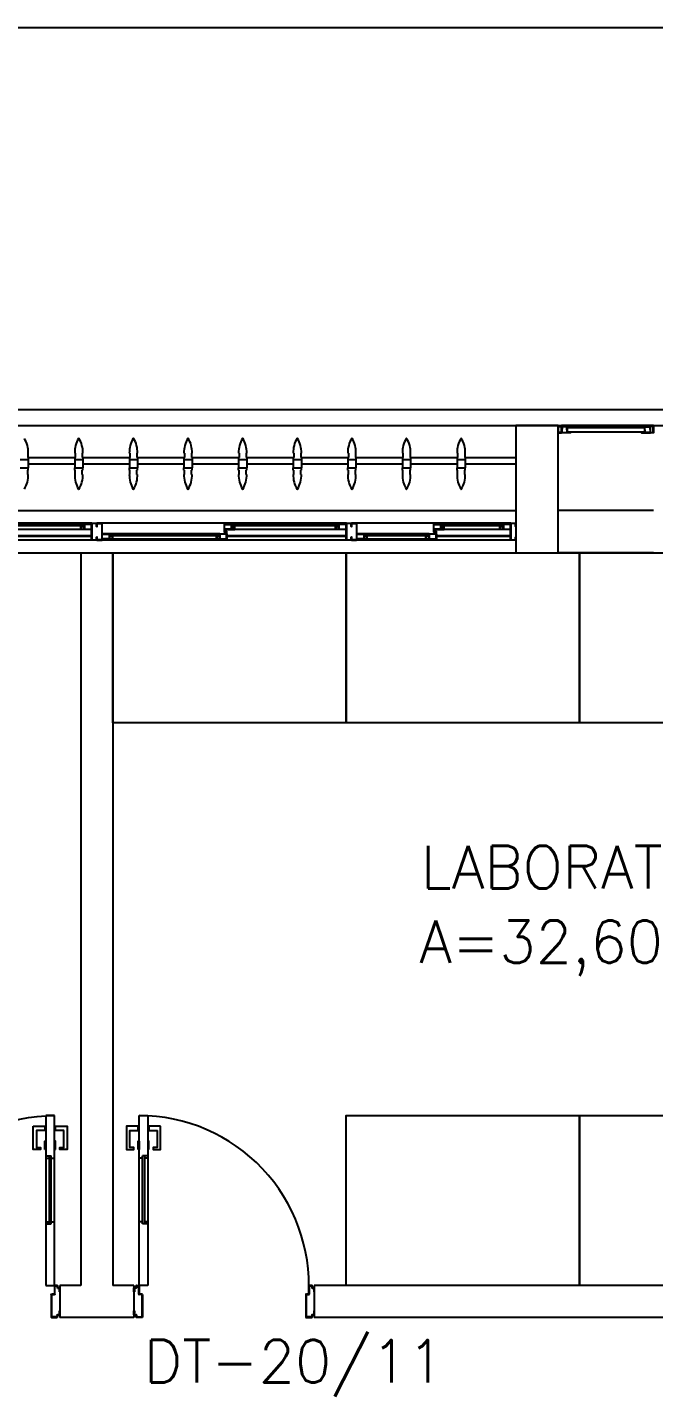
# Model space of a CAD drawing. Header units: millimetres. Extents: x 2128 to 2646, y 1972 to 2207.
# Drawn here: x 2393.51 to 2396.46, y 2048.99 to 2055.44 of the extents above; entities that cross this region are included whole.
import ezdxf

# ---------------------------------------------------------------- set-up
doc = ezdxf.new("R2010")
doc.units = ezdxf.units.MM
for name, color, linetype in [('AR-ALV', 2, 'Continuous'), ('AR-BANCADAS', 1, 'Continuous'), ('AR-BRISES', 1, 'Continuous'), ('AR-CALÇADA', 1, 'Continuous'), ('AR-ESQ', 1, 'Continuous'), ('AR-ESTC', 3, 'Continuous'), ('AR-PEITORIL', 1, 'Continuous'), ('AR-PORTA', 1, 'Continuous'), ('BC- VISTA', 1, 'Continuous'), ('BR-PAINEL', 1, 'Continuous'), ('BR-SUPORTE', 1, 'Continuous'), ('DT-ESQ-BAGUETE-C', 1, 'Continuous'), ('DT-ESQ-BAGUETE-V', 1, 'Continuous'), ('DT-ESQ-CHAPA DOBRADA-V', 1, 'Continuous'), ('DT-ESQ-PERFIL CADEIRA-C', 2, 'Continuous'), ('DT-ESQ-PERFIL CADEIRA-V', 2, 'Continuous'), ('DT-ESQ-PERFIL U SIMPLES-C', 2, 'Continuous'), ('DT-ESQ-PERFIL U-C', 2, 'Continuous'), ('DT-ESQ-PERFIL U-V', 1, 'Continuous'), ('DT-ESQ-VENEZIANA-C', 1, 'Continuous'), ('DT-ESQ-VENEZIANA-V', 1, 'Continuous'), ('DT-ESQ-VIDRO-C', 2, 'Continuous'), ('DT-TXTMOD', 1, 'Continuous'), ('ENDEREÇO', 2, 'Continuous'), ('ibio', 2, 'Continuous'), ('maçaneta', 1, 'Continuous'), ('mov', 1, 'Continuous'), ('PM-PERFIL U-C', 2, 'Continuous'), ('PM-VIDRO', 2, 'Continuous'), ('pm1', 2, 'Continuous'), ('pm2', 2, 'Continuous'), ('TEXTO', 2, 'Continuous'), ('Área', 2, 'Continuous')]:
    doc.layers.add(name, color=color, linetype=linetype)
doc.styles.add('S10', font='simplex.shx', dxfattribs={"height": 0.1})
doc.styles.add('UNB-100', font='simplex.shx', dxfattribs={"height": 0.2})
doc.styles.add('UNB1-100', font='simplex.shx', dxfattribs={"height": 0.2})

# ---------------------------------------------------------------- blocks, each defined once
blk = doc.blocks.new('EF40-P')
at = {"layer": 'DT-ESQ-BAGUETE-C', "ltscale": 0.1}
for points in [[(0.0735, -0.125), (0.06, -0.125), (0.06, -0.1235), (0.073, -0.1235, 0.414214), (0.0735, -0.123), (0.0735, -0.112, 0.414214), (0.073, -0.1115), (0.06, -0.1115), (0.06, -0.11), (0.0735, -0.11, -0.414214), (0.075, -0.1115), (0.075, -0.1235, -0.414214)], [(0.339, -0.125), (0.3525, -0.125), (0.3525, -0.1235), (0.3395, -0.1235, -0.414214), (0.339, -0.123), (0.339, -0.112, -0.414214), (0.3395, -0.1115), (0.3525, -0.1115), (0.3525, -0.11), (0.339, -0.11, 0.414214), (0.3375, -0.1115), (0.3375, -0.1235, 0.414214)], [(0.4225, -0.08), (0.409, -0.08), (0.409, -0.0785), (0.422, -0.0785, 0.414214), (0.4225, -0.078), (0.4225, -0.067, 0.414214), (0.422, -0.0665), (0.409, -0.0665), (0.409, -0.065), (0.4225, -0.065, -0.414214), (0.424, -0.0665), (0.424, -0.0785, -0.414214)], [(0.7015, -0.08), (0.715, -0.08), (0.715, -0.0785), (0.702, -0.0785, -0.414214), (0.7015, -0.078), (0.7015, -0.067, -0.414214), (0.702, -0.0665), (0.715, -0.0665), (0.715, -0.065), (0.7015, -0.065, 0.414214), (0.7, -0.0665), (0.7, -0.0785, 0.414214)], [(0.8485, -0.125), (0.835, -0.125), (0.835, -0.1235), (0.848, -0.1235, 0.414214), (0.8485, -0.123), (0.8485, -0.112, 0.414214), (0.848, -0.1115), (0.835, -0.1115), (0.835, -0.11), (0.8485, -0.11, -0.414214), (0.85, -0.1115), (0.85, -0.1235, -0.414214)], [(1.3265, -0.125), (1.34, -0.125), (1.34, -0.1235), (1.327, -0.1235, -0.414214), (1.3265, -0.123), (1.3265, -0.112, -0.414214), (1.327, -0.1115), (1.34, -0.1115), (1.34, -0.11), (1.3265, -0.11, 0.414214), (1.325, -0.1115), (1.325, -0.1235, 0.414214)], [(1.41, -0.08), (1.3965, -0.08), (1.3965, -0.0785), (1.4095, -0.0785, 0.414214), (1.41, -0.078), (1.41, -0.067, 0.414214), (1.4095, -0.0665), (1.3965, -0.0665), (1.3965, -0.065), (1.41, -0.065, -0.414214), (1.4115, -0.0665), (1.4115, -0.0785, -0.414214)], [(1.9015, -0.08), (1.915, -0.08), (1.915, -0.0785), (1.902, -0.0785, -0.414214), (1.9015, -0.078), (1.9015, -0.067, -0.414214), (1.902, -0.0665), (1.915, -0.0665), (1.915, -0.065), (1.9015, -0.065, 0.414214), (1.9, -0.0665), (1.9, -0.0785, 0.414214)], [(2.0485, -0.125), (2.035, -0.125), (2.035, -0.1235), (2.048, -0.1235, 0.414214), (2.0485, -0.123), (2.0485, -0.112, 0.414214), (2.048, -0.1115), (2.035, -0.1115), (2.035, -0.11), (2.0485, -0.11, -0.414214), (2.05, -0.1115), (2.05, -0.1235, -0.414214)]]:
    blk.add_lwpolyline(points, format="xyb", close=True, dxfattribs=at)
at = {"layer": 'DT-ESQ-BAGUETE-V', "ltscale": 0.1}
for p, q in [((0.0735, -0.11), (0.339, -0.11)), ((0.4225, -0.065), (0.7015, -0.065)), ((0.8485, -0.11), (1.3265, -0.11)), ((1.41, -0.065), (1.9015, -0.065)), ((2.0485, -0.11), (2.5265, -0.11))]:
    blk.add_line(p, q, dxfattribs=at)
at = {"layer": 'DT-ESQ-CHAPA DOBRADA-V', "ltscale": 0.1}
for p, q in [((0.025, -0.077), (0.374, -0.077)), ((0.025, -0.08), (0.374, -0.08)), ((0.8, -0.077), (1.3615, -0.077)), ((0.8, -0.08), (1.3615, -0.08)), ((2, -0.077), (2.5615, -0.077)), ((2, -0.08), (2.5615, -0.08))]:
    blk.add_line(p, q, dxfattribs=at)
at = {"layer": 'DT-ESQ-PERFIL CADEIRA-C', "ltscale": 0.1}
for p, q in [((0.376, -0.0885), (0.4225, -0.0885)), ((0.75, -0.0885), (0.7015, -0.0885)), ((1.3635, -0.0885), (1.41, -0.0885)), ((1.95, -0.0885), (1.9015, -0.0885)), ((0.025, -0.1335), (0.0735, -0.1335)), ((0.3855, -0.1335), (0.339, -0.1335)), ((0.8, -0.1335), (0.8485, -0.1335)), ((1.373, -0.1335), (1.3265, -0.1335)), ((2, -0.1335), (2.0485, -0.1335))]:
    blk.add_line(p, q, dxfattribs=at)
for points in [[(0.0735, -0.135), (0.025, -0.135), (0.025, -0.1335), (0.06, -0.1335, -0.198912), (0.0589, -0.1331, -0.198913), (0.0585, -0.132), (0.0585, -0.112, 0.414214), (0.058, -0.1115), (0.025, -0.1115), (0.025, -0.11), (0.0585, -0.11, -0.414214), (0.06, -0.1115), (0.06, -0.1235), (0.06, -0.125), (0.06, -0.132), (0.0735, -0.132, -1)], [(0.339, -0.132, 1), (0.339, -0.135), (0.3855, -0.135, 0.414214), (0.3875, -0.133), (0.3875, -0.112, 0.414214), (0.3855, -0.11), (0.354, -0.11, 0.414214), (0.3525, -0.1115), (0.3525, -0.132)], [(0.3525, -0.1335, 0.198913), (0.3536, -0.1331, 0.198913), (0.354, -0.132), (0.354, -0.112, -0.414214), (0.3545, -0.1115), (0.3855, -0.1115, -0.414214), (0.386, -0.112), (0.386, -0.133, -0.414214), (0.3855, -0.1335)], [(0.4225, -0.087, -1), (0.4225, -0.09), (0.376, -0.09, -0.414214), (0.374, -0.088), (0.374, -0.067, -0.414214), (0.376, -0.065), (0.4075, -0.065, -0.414214), (0.409, -0.0665), (0.409, -0.087)], [(0.409, -0.0885, -0.198913), (0.4079, -0.0881, -0.198913), (0.4075, -0.087), (0.4075, -0.067, 0.414214), (0.407, -0.0665), (0.376, -0.0665, 0.414214), (0.3755, -0.067), (0.3755, -0.088, 0.414214), (0.376, -0.0885)], [(0.7015, -0.09), (0.75, -0.09), (0.75, -0.0885), (0.715, -0.0885, 0.198912), (0.7161, -0.0881, 0.198913), (0.7165, -0.087), (0.7165, -0.067, -0.414214), (0.717, -0.0665), (0.75, -0.0665), (0.75, -0.065), (0.7165, -0.065, 0.414214), (0.715, -0.0665), (0.715, -0.0785), (0.715, -0.08), (0.715, -0.087), (0.7015, -0.087, 1)], [(0.8485, -0.135), (0.8, -0.135), (0.8, -0.1335), (0.835, -0.1335, -0.198912), (0.8339, -0.1331, -0.198913), (0.8335, -0.132), (0.8335, -0.112, 0.414214), (0.833, -0.1115), (0.8, -0.1115), (0.8, -0.11), (0.8335, -0.11, -0.414214), (0.835, -0.1115), (0.835, -0.1235), (0.835, -0.125), (0.835, -0.132), (0.8485, -0.132, -1)], [(1.3265, -0.132, 1), (1.3265, -0.135), (1.373, -0.135, 0.414214), (1.375, -0.133), (1.375, -0.112, 0.414214), (1.373, -0.11), (1.3415, -0.11, 0.414214), (1.34, -0.1115), (1.34, -0.132)], [(1.34, -0.1335, 0.198913), (1.3411, -0.1331, 0.198913), (1.3415, -0.132), (1.3415, -0.112, -0.414214), (1.342, -0.1115), (1.373, -0.1115, -0.414214), (1.3735, -0.112), (1.3735, -0.133, -0.414214), (1.373, -0.1335)], [(1.41, -0.087, -1), (1.41, -0.09), (1.3635, -0.09, -0.414214), (1.3615, -0.088), (1.3615, -0.067, -0.414214), (1.3635, -0.065), (1.395, -0.065, -0.414214), (1.3965, -0.0665), (1.3965, -0.087)], [(1.3965, -0.0885, -0.198913), (1.3954, -0.0881, -0.198913), (1.395, -0.087), (1.395, -0.067, 0.414214), (1.3945, -0.0665), (1.3635, -0.0665, 0.414214), (1.363, -0.067), (1.363, -0.088, 0.414214), (1.3635, -0.0885)], [(1.9015, -0.09), (1.95, -0.09), (1.95, -0.0885), (1.915, -0.0885, 0.198912), (1.9161, -0.0881, 0.198913), (1.9165, -0.087), (1.9165, -0.067, -0.414214), (1.917, -0.0665), (1.95, -0.0665), (1.95, -0.065), (1.9165, -0.065, 0.414214), (1.915, -0.0665), (1.915, -0.0785), (1.915, -0.08), (1.915, -0.087), (1.9015, -0.087, 1)], [(2.0485, -0.135), (2, -0.135), (2, -0.1335), (2.035, -0.1335, -0.198912), (2.0339, -0.1331, -0.198913), (2.0335, -0.132), (2.0335, -0.112, 0.414214), (2.033, -0.1115), (2, -0.1115), (2, -0.11), (2.0335, -0.11, -0.414214), (2.035, -0.1115), (2.035, -0.1235), (2.035, -0.125), (2.035, -0.132), (2.0485, -0.132, -1)]]:
    blk.add_lwpolyline(points, format="xyb", close=True, dxfattribs=at)
at = {"layer": 'DT-ESQ-PERFIL CADEIRA-V', "ltscale": 0.1}
for p, q in [((0.4075, -0.09), (0.7015, -0.09)), ((1.395, -0.09), (1.9015, -0.09)), ((0.0735, -0.135), (0.339, -0.135)), ((0.8485, -0.135), (1.3265, -0.135)), ((2.0485, -0.135), (2.5265, -0.135))]:
    blk.add_line(p, q, dxfattribs=at)
at = {"layer": 'DT-ESQ-PERFIL U SIMPLES-C', "ltscale": 0.1}
for points in [[(0.376, -0.102), (0.384, -0.102), (0.384, -0.1005), (0.376, -0.1005, -0.414214), (0.3755, -0.1), (0.3755, -0.092, -0.414214), (0.376, -0.0915), (0.384, -0.0915), (0.384, -0.09), (0.376, -0.09, 0.414214), (0.374, -0.092), (0.374, -0.1, 0.414214)], [(0.3855, -0.098), (0.3775, -0.098), (0.3775, -0.0995), (0.3855, -0.0995, -0.414214), (0.386, -0.1), (0.386, -0.108, -0.414214), (0.3855, -0.1085), (0.3775, -0.1085), (0.3775, -0.11), (0.3855, -0.11, 0.414214), (0.3875, -0.108), (0.3875, -0.1, 0.414214)], [(1.3635, -0.102), (1.3715, -0.102), (1.3715, -0.1005), (1.3635, -0.1005, -0.414214), (1.363, -0.1), (1.363, -0.092, -0.414214), (1.3635, -0.0915), (1.3715, -0.0915), (1.3715, -0.09), (1.3635, -0.09, 0.414214), (1.3615, -0.092), (1.3615, -0.1, 0.414214)], [(1.373, -0.098), (1.365, -0.098), (1.365, -0.0995), (1.373, -0.0995, -0.414214), (1.3735, -0.1), (1.3735, -0.108, -0.414214), (1.373, -0.1085), (1.365, -0.1085), (1.365, -0.11), (1.373, -0.11, 0.414214), (1.375, -0.108), (1.375, -0.1, 0.414214)]]:
    blk.add_lwpolyline(points, format="xyb", close=True, dxfattribs=at)
at = {"layer": 'DT-ESQ-PERFIL U-C', "ltscale": 0.1}
for points in [[(0, -0.0615, -0.414214), (0.0015, -0.06), (0.0235, -0.06, -0.414214), (0.025, -0.0615), (0.025, -0.1385, -0.414214), (0.0235, -0.14), (0.0015, -0.14, -0.414214), (0, -0.1385), (0, -0.125), (0.0015, -0.125), (0.0015, -0.138, 0.414214), (0.002, -0.1385), (0.023, -0.1385, 0.414214), (0.0235, -0.138), (0.0235, -0.062, 0.414214), (0.023, -0.0615), (0.002, -0.0615, 0.414214), (0.0015, -0.062), (0.0015, -0.075), (0, -0.075)], [(0.775, -0.0615, 0.414214), (0.7735, -0.06), (0.7515, -0.06, 0.414214), (0.75, -0.0615), (0.75, -0.1385, 0.414214), (0.7515, -0.14), (0.7735, -0.14, 0.414214), (0.775, -0.1385), (0.775, -0.125), (0.7735, -0.125), (0.7735, -0.138, -0.414214), (0.773, -0.1385), (0.752, -0.1385, -0.414214), (0.7515, -0.138), (0.7515, -0.062, -0.414214), (0.752, -0.0615), (0.773, -0.0615, -0.414214), (0.7735, -0.062), (0.7735, -0.075), (0.775, -0.075)], [(0.775, -0.0615, -0.414214), (0.7765, -0.06), (0.7985, -0.06, -0.414214), (0.8, -0.0615), (0.8, -0.1385, -0.414214), (0.7985, -0.14), (0.7765, -0.14, -0.414214), (0.775, -0.1385), (0.775, -0.125), (0.7765, -0.125), (0.7765, -0.138, 0.414214), (0.777, -0.1385), (0.798, -0.1385, 0.414214), (0.7985, -0.138), (0.7985, -0.062, 0.414214), (0.798, -0.0615), (0.777, -0.0615, 0.414214), (0.7765, -0.062), (0.7765, -0.075), (0.775, -0.075)], [(1.975, -0.0615, 0.414214), (1.9735, -0.06), (1.9515, -0.06, 0.414214), (1.95, -0.0615), (1.95, -0.1385, 0.414214), (1.9515, -0.14), (1.9735, -0.14, 0.414214), (1.975, -0.1385), (1.975, -0.125), (1.9735, -0.125), (1.9735, -0.138, -0.414214), (1.973, -0.1385), (1.952, -0.1385, -0.414214), (1.9515, -0.138), (1.9515, -0.062, -0.414214), (1.952, -0.0615), (1.973, -0.0615, -0.414214), (1.9735, -0.062), (1.9735, -0.075), (1.975, -0.075)], [(1.975, -0.0615, -0.414214), (1.9765, -0.06), (1.9985, -0.06, -0.414214), (2, -0.0615), (2, -0.1385, -0.414214), (1.9985, -0.14), (1.9765, -0.14, -0.414214), (1.975, -0.1385), (1.975, -0.125), (1.9765, -0.125), (1.9765, -0.138, 0.414214), (1.977, -0.1385), (1.998, -0.1385, 0.414214), (1.9985, -0.138), (1.9985, -0.062, 0.414214), (1.998, -0.0615), (1.977, -0.0615, 0.414214), (1.9765, -0.062), (1.9765, -0.075), (1.975, -0.075)]]:
    blk.add_lwpolyline(points, format="xyb", close=True, dxfattribs=at)
at = {"layer": 'DT-ESQ-PERFIL U-V', "ltscale": 0.1}
for p, q in [((0.0235, -0.06), (0.7515, -0.06)), ((0.7985, -0.06), (1.9515, -0.06)), ((1.9985, -0.06), (3.1515, -0.06)), ((0.0235, -0.14), (0.7515, -0.14)), ((0.7985, -0.14), (1.9515, -0.14)), ((1.9985, -0.14), (3.1515, -0.14))]:
    blk.add_line(p, q, dxfattribs=at)
at = {"layer": 'DT-ESQ-VIDRO-C', "ltscale": 0.1}
for points in [[(0.063, -0.13), (0.063, -0.127), (0.3495, -0.127), (0.3495, -0.13)], [(0.7125, -0.085), (0.7125, -0.082), (0.4115, -0.082), (0.4115, -0.085)], [(0.838, -0.13), (0.838, -0.127), (1.337, -0.127), (1.337, -0.13)], [(1.9125, -0.085), (1.9125, -0.082), (1.399, -0.082), (1.399, -0.085)], [(2.038, -0.13), (2.038, -0.127), (2.537, -0.127), (2.537, -0.13)]]:
    blk.add_lwpolyline(points, close=True, dxfattribs=at)
at = {"layer": 'DT-TXTMOD', "ltscale": 0.1, "style": 'S10', "flags": 3}
for tag, p in [('M01', (0.025, -0.28)), ('M02', (0.3253, -0.28)), ('M03', (0.627, -0.28)), ('M04', (0.9288, -0.28)), ('M05', (1.2306, -0.28)), ('M06', (1.5323, -0.28)), ('M07', (1.8341, -0.28)), ('M08', (2.1359, -0.28)), ('M09', (2.4376, -0.28)), ('M10', (2.7394, -0.28)), ('M11', (3.0412, -0.28)), ('M12', (3.3429, -0.28)), ('M13', (3.6447, -0.28)), ('M14', (3.9464, -0.28)), ('M15', (4.2482, -0.28)), ('M16', (4.55, -0.28)), ('M17', (4.8517, -0.28))]:
    blk.add_attdef(tag, p, '', height=0.1, dxfattribs=at)
blk = doc.blocks.new('BR-MODULO8')
at = {"layer": 'BR-PAINEL'}
for p, q in [((-2.3008, 0.27), (-2.3008, 0.25)), ((-2.2983, 0.27), (-2.3008, 0.27)), ((-2.0792, 0.27), (-2.0767, 0.27)), ((-2.0767, 0.27), (-2.0767, 0.25)), ((-2.0433, 0.27), (-2.0433, 0.25)), ((-2.0408, 0.27), (-2.0433, 0.27)), ((-1.8217, 0.27), (-1.8192, 0.27)), ((-1.8192, 0.27), (-1.8192, 0.25)), ((-1.7858, 0.27), (-1.7858, 0.25)), ((-1.7833, 0.27), (-1.7858, 0.27)), ((-1.5642, 0.27), (-1.5617, 0.27)), ((-1.5617, 0.27), (-1.5617, 0.25)), ((-1.5283, 0.27), (-1.5283, 0.25)), ((-1.5258, 0.27), (-1.5283, 0.27)), ((-1.3067, 0.27), (-1.3042, 0.27)), ((-1.3042, 0.27), (-1.3042, 0.25)), ((-1.2708, 0.27), (-1.2708, 0.25)), ((-1.2683, 0.27), (-1.2708, 0.27)), ((-1.0492, 0.27), (-1.0467, 0.27)), ((-1.0467, 0.27), (-1.0467, 0.25)), ((-1.0133, 0.27), (-1.0133, 0.25)), ((-1.0108, 0.27), (-1.0133, 0.27)), ((-0.7917, 0.27), (-0.7892, 0.27)), ((-0.7892, 0.27), (-0.7892, 0.25)), ((-0.7558, 0.27), (-0.7558, 0.25)), ((-0.7533, 0.27), (-0.7558, 0.27)), ((-0.5342, 0.27), (-0.5317, 0.27)), ((-0.5317, 0.27), (-0.5317, 0.25)), ((-0.4958, 0.27), (-0.4983, 0.27)), ((-0.4983, 0.27), (-0.4983, 0.25)), ((-0.2767, 0.27), (-0.2742, 0.27)), ((-0.2742, 0.27), (-0.2742, 0.25)), ((-0.2408, 0.27), (-0.2408, 0.25)), ((-0.2383, 0.27), (-0.2408, 0.27)), ((-2.3367, 0.24), (-2.2983, 0.24)), ((-2.3367, 0.2), (-2.2983, 0.2)), ((-2.2983, 0.25), (-2.3008, 0.25)), ((-2.2983, 0.25), (-2.2983, 0.24)), ((-2.2983, 0.24), (-2.2983, 0.2)), ((-2.2983, 0.19), (-2.2983, 0.2)), ((-2.0792, 0.25), (-2.0792, 0.24)), ((-2.0792, 0.25), (-2.0767, 0.25)), ((-2.0792, 0.24), (-2.0408, 0.24)), ((-2.0792, 0.24), (-2.0792, 0.2)), ((-2.0792, 0.2), (-2.0408, 0.2)), ((-2.0792, 0.19), (-2.0792, 0.2)), ((-2.0408, 0.25), (-2.0433, 0.25)), ((-2.0408, 0.25), (-2.0408, 0.24)), ((-2.0408, 0.24), (-2.0408, 0.2)), ((-2.0408, 0.19), (-2.0408, 0.2)), ((-1.8217, 0.25), (-1.8217, 0.24)), ((-1.8217, 0.25), (-1.8192, 0.25)), ((-1.8217, 0.24), (-1.7833, 0.24)), ((-1.8217, 0.24), (-1.8217, 0.2)), ((-1.8217, 0.2), (-1.7833, 0.2)), ((-1.8217, 0.19), (-1.8217, 0.2)), ((-1.7833, 0.25), (-1.7858, 0.25)), ((-1.7833, 0.25), (-1.7833, 0.24)), ((-1.7833, 0.24), (-1.7833, 0.2)), ((-1.7833, 0.19), (-1.7833, 0.2)), ((-1.5642, 0.25), (-1.5642, 0.24)), ((-1.5642, 0.25), (-1.5617, 0.25)), ((-1.5642, 0.24), (-1.5258, 0.24)), ((-1.5642, 0.24), (-1.5642, 0.2)), ((-1.5642, 0.2), (-1.5258, 0.2)), ((-1.5642, 0.19), (-1.5642, 0.2)), ((-1.5258, 0.25), (-1.5283, 0.25)), ((-1.5258, 0.25), (-1.5258, 0.24)), ((-1.5258, 0.24), (-1.5258, 0.2)), ((-1.5258, 0.19), (-1.5258, 0.2)), ((-1.3067, 0.25), (-1.3067, 0.24)), ((-1.3067, 0.25), (-1.3042, 0.25)), ((-1.3067, 0.24), (-1.2683, 0.24)), ((-1.3067, 0.24), (-1.3067, 0.2)), ((-1.3067, 0.2), (-1.2683, 0.2)), ((-1.3067, 0.19), (-1.3067, 0.2)), ((-1.2683, 0.25), (-1.2708, 0.25)), ((-1.2683, 0.25), (-1.2683, 0.24)), ((-1.2683, 0.24), (-1.2683, 0.2)), ((-1.2683, 0.19), (-1.2683, 0.2)), ((-1.0492, 0.25), (-1.0492, 0.24)), ((-1.0492, 0.25), (-1.0467, 0.25)), ((-1.0492, 0.24), (-1.0108, 0.24)), ((-1.0492, 0.24), (-1.0492, 0.2)), ((-1.0492, 0.2), (-1.0108, 0.2)), ((-1.0492, 0.19), (-1.0492, 0.2)), ((-1.0108, 0.25), (-1.0133, 0.25)), ((-1.0108, 0.25), (-1.0108, 0.24)), ((-1.0108, 0.24), (-1.0108, 0.2)), ((-1.0108, 0.19), (-1.0108, 0.2)), ((-0.7917, 0.25), (-0.7917, 0.24)), ((-0.7917, 0.25), (-0.7892, 0.25)), ((-0.7917, 0.24), (-0.7533, 0.24)), ((-0.7917, 0.24), (-0.7917, 0.2)), ((-0.7917, 0.2), (-0.7533, 0.2)), ((-0.7917, 0.19), (-0.7917, 0.2)), ((-0.7533, 0.25), (-0.7558, 0.25)), ((-0.7533, 0.25), (-0.7533, 0.24)), ((-0.7533, 0.24), (-0.7533, 0.2)), ((-0.7533, 0.19), (-0.7533, 0.2)), ((-0.5342, 0.25), (-0.5317, 0.25)), ((-0.5342, 0.25), (-0.5342, 0.24)), ((-0.5342, 0.24), (-0.5342, 0.2)), ((-0.5342, 0.24), (-0.4958, 0.24)), ((-0.5342, 0.19), (-0.5342, 0.2)), ((-0.5342, 0.2), (-0.4958, 0.2)), ((-0.4958, 0.25), (-0.4983, 0.25)), ((-0.4958, 0.25), (-0.4958, 0.24)), ((-0.4958, 0.24), (-0.4958, 0.2)), ((-0.4958, 0.19), (-0.4958, 0.2)), ((-0.2767, 0.25), (-0.2767, 0.24)), ((-0.2767, 0.25), (-0.2742, 0.25)), ((-0.2767, 0.24), (-0.2383, 0.24)), ((-0.2767, 0.24), (-0.2767, 0.2)), ((-0.2767, 0.2), (-0.2383, 0.2)), ((-0.2767, 0.19), (-0.2767, 0.2)), ((-0.2383, 0.25), (-0.2408, 0.25)), ((-0.2383, 0.25), (-0.2383, 0.24)), ((-0.2383, 0.24), (-0.2383, 0.2)), ((-0.2383, 0.19), (-0.2383, 0.2)), ((-2.2983, 0.19), (-2.3008, 0.19)), ((-2.3008, 0.17), (-2.3008, 0.19)), ((-2.2983, 0.17), (-2.3008, 0.17)), ((-2.0792, 0.19), (-2.0767, 0.19)), ((-2.0792, 0.17), (-2.0767, 0.17)), ((-2.0767, 0.17), (-2.0767, 0.19)), ((-2.0408, 0.19), (-2.0433, 0.19)), ((-2.0433, 0.17), (-2.0433, 0.19)), ((-2.0408, 0.17), (-2.0433, 0.17)), ((-1.8217, 0.19), (-1.8192, 0.19)), ((-1.8217, 0.17), (-1.8192, 0.17)), ((-1.8192, 0.17), (-1.8192, 0.19)), ((-1.7833, 0.19), (-1.7858, 0.19)), ((-1.7858, 0.17), (-1.7858, 0.19)), ((-1.7833, 0.17), (-1.7858, 0.17)), ((-1.5642, 0.19), (-1.5617, 0.19)), ((-1.5642, 0.17), (-1.5617, 0.17)), ((-1.5617, 0.17), (-1.5617, 0.19)), ((-1.5258, 0.19), (-1.5283, 0.19)), ((-1.5283, 0.17), (-1.5283, 0.19)), ((-1.5258, 0.17), (-1.5283, 0.17)), ((-1.3067, 0.19), (-1.3042, 0.19)), ((-1.3067, 0.17), (-1.3042, 0.17)), ((-1.3042, 0.17), (-1.3042, 0.19)), ((-1.2683, 0.19), (-1.2708, 0.19)), ((-1.2708, 0.17), (-1.2708, 0.19)), ((-1.2683, 0.17), (-1.2708, 0.17)), ((-1.0492, 0.19), (-1.0467, 0.19)), ((-1.0492, 0.17), (-1.0467, 0.17)), ((-1.0467, 0.17), (-1.0467, 0.19)), ((-1.0108, 0.19), (-1.0133, 0.19)), ((-1.0133, 0.17), (-1.0133, 0.19)), ((-1.0108, 0.17), (-1.0133, 0.17)), ((-0.7917, 0.19), (-0.7892, 0.19)), ((-0.7917, 0.17), (-0.7892, 0.17)), ((-0.7892, 0.17), (-0.7892, 0.19)), ((-0.7533, 0.19), (-0.7558, 0.19)), ((-0.7558, 0.17), (-0.7558, 0.19)), ((-0.7533, 0.17), (-0.7558, 0.17)), ((-0.5342, 0.19), (-0.5317, 0.19)), ((-0.5342, 0.17), (-0.5317, 0.17)), ((-0.5317, 0.17), (-0.5317, 0.19)), ((-0.4983, 0.17), (-0.4983, 0.19)), ((-0.4958, 0.19), (-0.4983, 0.19)), ((-0.4958, 0.17), (-0.4983, 0.17)), ((-0.2767, 0.19), (-0.2742, 0.19)), ((-0.2767, 0.17), (-0.2742, 0.17)), ((-0.2742, 0.17), (-0.2742, 0.19)), ((-0.2383, 0.19), (-0.2408, 0.19)), ((-0.2408, 0.17), (-0.2408, 0.19)), ((-0.2383, 0.17), (-0.2408, 0.17))]:
    blk.add_line(p, q, dxfattribs=at)
for centre, radius, start, end in [((-2.4233, 0.2739), 0.1251, 358.22796, 31.52794), ((-1.9542, 0.2739), 0.1251, 148.47206, 181.77204), ((-2.06, 0.3387), 0.001, 37.1012, 142.8988), ((-2.1658, 0.2739), 0.1251, 358.22796, 31.52794), ((-1.6967, 0.2739), 0.1251, 148.47206, 181.77204), ((-1.8025, 0.3387), 0.001, 37.1012, 142.8988), ((-1.9083, 0.2739), 0.1251, 358.22796, 31.52794), ((-1.4392, 0.2739), 0.1251, 148.47206, 181.77204), ((-1.545, 0.3387), 0.001, 37.1012, 142.8988), ((-1.6508, 0.2739), 0.1251, 358.22796, 31.52794), ((-1.1817, 0.2739), 0.1251, 148.47206, 181.77204), ((-1.2875, 0.3387), 0.001, 37.1012, 142.8988), ((-1.3933, 0.2739), 0.1251, 358.22796, 31.52794), ((-0.9242, 0.2739), 0.1251, 148.47206, 181.77204), ((-1.03, 0.3387), 0.001, 37.1012, 142.8988), ((-1.1358, 0.2739), 0.1251, 358.22796, 31.52794), ((-0.6667, 0.2739), 0.1251, 148.47206, 181.77204), ((-0.7725, 0.3387), 0.001, 37.1012, 142.8988), ((-0.8783, 0.2739), 0.1251, 358.22796, 31.52794), ((-0.4092, 0.2739), 0.1251, 148.47206, 181.77204), ((-0.515, 0.3387), 0.001, 37.1012, 142.8988), ((-0.6208, 0.2739), 0.1251, 358.22796, 31.52794), ((-0.1517, 0.2739), 0.1251, 148.47206, 181.77204), ((-0.2575, 0.3387), 0.001, 37.1012, 142.8988), ((-0.3633, 0.2739), 0.1251, 358.22796, 31.52794), ((-2.4233, 0.1661), 0.1251, 328.47206, 1.77204), ((-1.9542, 0.1661), 0.1251, 178.22796, 211.52794), ((-2.1658, 0.1661), 0.1251, 328.47206, 1.77204), ((-1.6967, 0.1661), 0.1251, 178.22796, 211.52794), ((-1.9083, 0.1661), 0.1251, 328.47206, 1.77204), ((-1.4392, 0.1661), 0.1251, 178.22796, 211.52794), ((-1.6508, 0.1661), 0.1251, 328.47206, 1.77204), ((-1.1817, 0.1661), 0.1251, 178.22796, 211.52794), ((-1.3933, 0.1661), 0.1251, 328.47206, 1.77204), ((-0.9242, 0.1661), 0.1251, 178.22796, 211.52794), ((-1.1358, 0.1661), 0.1251, 328.47206, 1.77204), ((-0.6667, 0.1661), 0.1251, 178.22796, 211.52794), ((-0.8783, 0.1661), 0.1251, 328.47206, 1.77204), ((-0.4092, 0.1661), 0.1251, 178.22796, 211.52794), ((-0.6208, 0.1661), 0.1251, 328.47206, 1.77204), ((-0.1517, 0.1661), 0.1251, 178.22796, 211.52794), ((-0.3633, 0.1661), 0.1251, 328.47206, 1.77204), ((-2.06, 0.1013), 0.001, 217.1012, 322.8988), ((-1.8025, 0.1013), 0.001, 217.1012, 322.8988), ((-1.545, 0.1013), 0.001, 217.1012, 322.8988), ((-1.2875, 0.1013), 0.001, 217.1012, 322.8988), ((-1.03, 0.1013), 0.001, 217.1012, 322.8988), ((-0.7725, 0.1013), 0.001, 217.1012, 322.8988), ((-0.515, 0.1013), 0.001, 217.1012, 322.8988), ((-0.2575, 0.1013), 0.001, 217.1012, 322.8988)]:
    blk.add_arc(centre, radius, start, end, dxfattribs=at)
at = {"layer": 'BR-SUPORTE'}
for p, q in [((-2.2983, 0.25), (-2.0767, 0.25)), ((-2.2983, 0.22), (-2.0792, 0.22)), ((-2.0408, 0.25), (-1.8192, 0.25)), ((-2.0408, 0.22), (-1.8217, 0.22)), ((-1.7833, 0.25), (-1.5617, 0.25)), ((-1.7833, 0.22), (-1.5642, 0.22)), ((-1.5258, 0.25), (-1.3042, 0.25)), ((-1.5258, 0.22), (-1.3067, 0.22)), ((-1.2683, 0.25), (-1.0467, 0.25)), ((-1.2683, 0.22), (-1.0492, 0.22)), ((-1.0108, 0.25), (-0.7892, 0.25)), ((-1.0108, 0.22), (-0.7917, 0.22)), ((-0.7533, 0.25), (-0.5317, 0.25)), ((-0.7533, 0.22), (-0.5342, 0.22)), ((-0.4958, 0.25), (-0.2742, 0.25)), ((-0.4958, 0.22), (-0.2767, 0.22)), ((-0.2383, 0.25), (0, 0.25)), ((-0.2383, 0.22), (0, 0.22))]:
    blk.add_line(p, q, dxfattribs=at)
blk = doc.blocks.new('EF01C-P')
at = {"layer": 'DT-ESQ-BAGUETE-C', "ltscale": 0.1}
for points in [[(0.0015, 0.035), (0.015, 0.035), (0.015, 0.0335), (0.0015, 0.0335), (0.0015, 0.005), (0.015, 0.005), (0.015, 0.0035), (0.0015, 0.0035, -0.414214), (0, 0.005), (0, 0.0335, -0.414214)], [(0.4485, 0.035), (0.435, 0.035), (0.435, 0.0335), (0.4485, 0.0335), (0.4485, 0.005), (0.435, 0.005), (0.435, 0.0035), (0.4485, 0.0035, 0.414214), (0.45, 0.005), (0.45, 0.0335, 0.414214)]]:
    blk.add_lwpolyline(points, format="xyb", close=True, dxfattribs=at)
at = {"layer": 'DT-ESQ-PERFIL CADEIRA-C', "ltscale": 0.1}
for points in [[(0.01, 0.0015), (0.01, 0.003), (0.0015, 0.003, 1), (0.0015, 0), (0.015, 0, 0.414214), (0.0165, 0.0015), (0.0165, 0.0335), (0.043, 0.0335)], [(0.043, 0.0065), (0.018, 0.0065), (0.018, 0.0165), (0.0165, 0.0165), (0.0165, 0.0065, 0.414214), (0.018, 0.005), (0.043, 0.005), (0.0565, 0.005, 1), (0.0565, 0.008), (0.043, 0.008), (0.043, 0.02), (0.043, 0.032), (0.0565, 0.032, 1), (0.0565, 0.035), (0.043, 0.035), (0.0165, 0.035, 0.414214), (0.015, 0.0335), (0.015, 0.0015), (0.0015, 0.0015)], [(0.0415, 0.02), (0.0415, 0.032, -0.414214), (0.043, 0.0335), (0.0565, 0.0335)], [(0.0415, 0.02), (0.0415, 0.008, 0.414214), (0.043, 0.0065), (0.0565, 0.0065)], [(0.407, 0.0065), (0.432, 0.0065), (0.432, 0.0165), (0.4335, 0.0165), (0.4335, 0.0065, -0.414214), (0.432, 0.005), (0.407, 0.005), (0.3935, 0.005, -1), (0.3935, 0.008), (0.407, 0.008), (0.407, 0.02), (0.407, 0.032), (0.3935, 0.032, -1), (0.3935, 0.035), (0.407, 0.035), (0.4335, 0.035, -0.414214), (0.435, 0.0335), (0.435, 0.0015), (0.4485, 0.0015)], [(0.4085, 0.02), (0.4085, 0.032, 0.414214), (0.407, 0.0335), (0.3935, 0.0335)], [(0.4085, 0.02), (0.4085, 0.008, -0.414214), (0.407, 0.0065), (0.3935, 0.0065)], [(0.44, 0.0015), (0.44, 0.003), (0.4485, 0.003, -1), (0.4485, 0), (0.435, 0, -0.414214), (0.4335, 0.0015), (0.4335, 0.0335), (0.407, 0.0335)]]:
    blk.add_lwpolyline(points, format="xyb", dxfattribs=at)
at = {"layer": 'DT-ESQ-PERFIL CADEIRA-V', "ltscale": 0.1}
blk.add_line((0.015, 0), (0.435, 0), dxfattribs=at)
at = {"layer": 'DT-ESQ-VENEZIANA-C', "ltscale": 0.1}
for p, q in [((0.043, 0.0105), (0.407, 0.0105)), ((0.043, 0.009), (0.407, 0.009))]:
    blk.add_line(p, q, dxfattribs=at)
at = {"layer": 'DT-ESQ-VENEZIANA-V', "ltscale": 0.1}
blk.add_line((0.043, 0.031), (0.407, 0.031), dxfattribs=at)
at = {"layer": 'DT-TXTMOD', "ltscale": 0.1, "style": 'S10', "flags": 3}
blk.add_attdef('EF01C', (0.0208, -0.14), '', height=0.1, dxfattribs=at)
blk = doc.blocks.new('PM3V')
at = {"layer": 'maçaneta'}
for points in [[(0.02, 0.9), (-0.035, 0.9), (-0.035, 0.79), (0, 0.79), (0, 0.8), (-0.02, 0.8), (-0.02, 0.8785, -0.414214), (-0.0185, 0.88), (0.02, 0.88)], [(0.125, 0.9), (0.07, 0.9), (0.07, 0.88), (0.1085, 0.88, -0.414214), (0.11, 0.8785), (0.11, 0.8), (0.09, 0.8), (0.09, 0.79), (0.125, 0.79)]]:
    blk.add_lwpolyline(points, format="xyb", close=True, dxfattribs=at)
for points in [[(0.02, 0.79), (0.02, 0.83), (0.025, 0.83), (0.025, 0.79)], [(0.07, 0.79), (0.07, 0.83), (0.065, 0.83), (0.065, 0.79)]]:
    blk.add_lwpolyline(points, close=True, dxfattribs=at)
at = {"layer": 'mov'}
blk.add_arc((0.025, 0.15), 0.8, 356.84716, 90, dxfattribs=at)
at = {"layer": 'PM-PERFIL U-C'}
for p, q in [((0, 0.12), (0, 0.1385)), ((0.0015, 0.14), (0.01, 0.14)), ((0.002, 0.138), (0.002, 0.12)), ((0.0105, 0.138), (0.002, 0.138)), ((0.01, 0.14), (0.01, 0.1485)), ((0.0115, 0.15), (0.0235, 0.15)), ((0.012, 0.148), (0.012, 0.1395)), ((0.023, 0.148), (0.012, 0.148)), ((0.023, 0.1085), (0.023, 0.148)), ((0.025, 0.1485), (0.025, 0.109)), ((0.825, 0.1485), (0.825, 0.109)), ((0.8385, 0.15), (0.8265, 0.15)), ((0.827, 0.148), (0.838, 0.148)), ((0.827, 0.1085), (0.827, 0.148)), ((0.838, 0.148), (0.838, 0.1395)), ((0.8395, 0.138), (0.848, 0.138)), ((0.84, 0.14), (0.84, 0.1485)), ((0.8485, 0.14), (0.84, 0.14)), ((0.848, 0.138), (0.848, 0.12)), ((0.85, 0.12), (0.85, 0.1385)), ((0.002, 0.12), (0, 0.12)), ((0.038, 0.107), (0.0245, 0.107)), ((0.0385, 0.109), (0.025, 0.109)), ((0.038, 0.107), (0.038, 0.002)), ((0.04, 0.1075), (0.04, 0.0015)), ((0.81, 0.1075), (0.81, 0.0015)), ((0.8115, 0.109), (0.825, 0.109)), ((0.812, 0.107), (0.8255, 0.107)), ((0.812, 0.107), (0.812, 0.002)), ((0.848, 0.12), (0.85, 0.12)), ((0, 0.03), (0.002, 0.03)), ((0, 0.0115), (0, 0.03)), ((0.01, 0.01), (0.0015, 0.01)), ((0.002, 0.03), (0.002, 0.012)), ((0.002, 0.012), (0.0105, 0.012)), ((0.01, 0.0015), (0.01, 0.01)), ((0.0385, 0), (0.0115, 0)), ((0.012, 0.0105), (0.012, 0.002)), ((0.012, 0.002), (0.038, 0.002)), ((0.8115, 0), (0.8385, 0)), ((0.838, 0.002), (0.812, 0.002)), ((0.838, 0.0105), (0.838, 0.002)), ((0.848, 0.012), (0.8395, 0.012)), ((0.84, 0.0015), (0.84, 0.01)), ((0.84, 0.01), (0.8485, 0.01)), ((0.85, 0.03), (0.848, 0.03)), ((0.848, 0.03), (0.848, 0.012)), ((0.85, 0.0115), (0.85, 0.03))]:
    blk.add_line(p, q, dxfattribs=at)
for centre, start, end in [((0.0015, 0.1385), 90, 180), ((0.0115, 0.1485), 90, 180), ((0.0105, 0.1395), 270, 0), ((0.0235, 0.1485), 360, 90), ((0.8265, 0.1485), 90, 180), ((0.8395, 0.1395), 180, 270), ((0.8385, 0.1485), 0, 90), ((0.8485, 0.1385), 0, 90), ((0.0245, 0.1085), 180, 270), ((0.0385, 0.1075), 0, 90), ((0.8115, 0.1075), 90, 180), ((0.8255, 0.1085), 270, 0), ((0.0015, 0.0115), 180, 270), ((0.0115, 0.0015), 180, 270), ((0.0105, 0.0105), 0, 90), ((0.0385, 0.0015), 269.93864, 0), ((0.8115, 0.0015), 180, 270.06136), ((0.8395, 0.0105), 90, 180), ((0.8385, 0.0015), 270, 0), ((0.8485, 0.0115), 270, 0)]:
    blk.add_arc(centre, 0.0015, start, end, dxfattribs=at)
at = {"layer": 'PM-VIDRO', "color": 1}
for p, q in [((0.04, 0.45), (0.04, 0.75)), ((0.05, 0.75), (0.05, 0.45))]:
    blk.add_line(p, q, dxfattribs=at)
at = {"layer": 'pm1'}
for p, q in [((0.025, 0.95), (0.065, 0.95)), ((0.025, 0.75), (0.025, 0.95)), ((0.065, 0.95), (0.065, 0.76)), ((0.04, 0.75), (0.025, 0.75)), ((0.065, 0.76), (0.04, 0.76)), ((0.04, 0.75), (0.04, 0.76)), ((0.05, 0.76), (0.05, 0.75)), ((0.065, 0.75), (0.05, 0.75)), ((0.065, 0.76), (0.065, 0.75)), ((0.025, 0.15), (0.025, 0.45)), ((0.04, 0.45), (0.025, 0.45)), ((0.04, 0.44), (0.04, 0.45)), ((0.065, 0.44), (0.04, 0.44)), ((0.065, 0.45), (0.05, 0.45)), ((0.05, 0.45), (0.05, 0.44)), ((0.065, 0.45), (0.065, 0.44)), ((0.065, 0.44), (0.065, 0.15)), ((0.065, 0.15), (0.025, 0.15))]:
    blk.add_line(p, q, dxfattribs=at)
at = {"layer": 'pm2'}
for p, q in [((0.025, 0.45), (0.025, 0.75)), ((0.065, 0.75), (0.065, 0.45)), ((0.025, 0.15), (0.025, 0.109)), ((0.025, 0.109), (0.035, 0.109)), ((0.8252, 0.109), (0.8152, 0.109)), ((0.8152, 0), (0.8402, 0)), ((0.8402, 0.01), (0.8502, 0.01)), ((0.8402, 0), (0.8402, 0.01))]:
    blk.add_line(p, q, dxfattribs=at)
blk = doc.blocks.new('BCP19')
at = {"layer": 'BC- VISTA'}
blk.add_lwpolyline([(0.8, 0), (0.8, -2.525), (0, -2.525), (0, 0)], close=True, dxfattribs=at)
blk = doc.blocks.new('BCP08')
at = {"layer": 'BC- VISTA'}
blk.add_lwpolyline([(0.8, 0), (0.8, -1.1), (0, -1.1), (0, 0)], close=True, dxfattribs=at)

msp = doc.modelspace()

# ---------------------------------------------------------------- linework, layer by layer
at = {"layer": 'AR-ALV'}
for p, q in [((2396.4615, 2053.1651), (2396.0115, 2053.1651)), ((2393.7615, 2052.9651), (2393.9115, 2052.9651)), ((2393.7615, 2052.9651), (2393.7615, 2049.5151)), ((2393.9115, 2052.9651), (2393.9115, 2049.5151)), ((2396.4615, 2052.9651), (2396.0115, 2052.9651)), ((2393.6615, 2049.5151), (2393.6615, 2049.3651)), ((2393.7615, 2049.5151), (2393.6615, 2049.5151)), ((2394.0115, 2049.5151), (2393.9115, 2049.5151)), ((2394.0115, 2049.5151), (2394.0115, 2049.3651)), ((2394.8616, 2049.5151), (2394.8616, 2049.3651)), ((2403.3615, 2049.5151), (2394.8616, 2049.5151)), ((2394.0115, 2049.3651), (2393.6615, 2049.3651)), ((2403.6115, 2049.3651), (2394.8616, 2049.3651))]:
    msp.add_line(p, q, dxfattribs=at)
at = {"layer": 'AR-CALÇADA'}
for p, q in [((2362.6813, 2055.4401), (2440.0407, 2055.4401)), ((2367.3865, 2053.6401), (2438.6615, 2053.6401))]:
    msp.add_line(p, q, dxfattribs=at)
at = {"layer": 'AR-ESTC'}
for p, q in [((2396.0115, 2053.5651), (2395.8115, 2053.5651)), ((2395.8115, 2053.5651), (2395.8115, 2052.9651)), ((2396.0115, 2052.9651), (2396.0115, 2053.5651)), ((2395.8115, 2052.9651), (2396.0115, 2052.9651))]:
    msp.add_line(p, q, dxfattribs=at)
at = {"layer": 'AR-PEITORIL'}
for p, q in [((2390.6615, 2053.1651), (2395.8115, 2053.1651)), ((2390.6615, 2052.9651), (2395.8115, 2052.9651))]:
    msp.add_line(p, q, dxfattribs=at)
at = {"layer": 'ibio'}
msp.add_line((2371.8115, 2053.5651), (2438.6615, 2053.5651), dxfattribs=at)

# ---------------------------------------------------------------- block references
at = {"layer": 'AR-BANCADAS', "rotation": 270}
for name, p in [('BCP08', (2395.0115, 2052.9651)), ('BCP08', (2396.1115, 2052.9651)), ('BCP19', (2398.6365, 2052.9651)), ('BCP08', (2396.1115, 2050.3151)), ('BCP19', (2398.6365, 2050.3151))]:
    msp.add_blockref(name, p, dxfattribs=at)
at = {"layer": 'AR-BRISES'}
msp.add_blockref('BR-MODULO8', (2395.8115, 2053.1651), dxfattribs=at)
at = {"layer": 'AR-ESQ', "rotation": 180}
for name, p in [('EF01C-P', (2396.4615, 2053.5651)), ('EF40-P', (2395.8115, 2052.9651))]:
    msp.add_blockref(name, p, dxfattribs=at)
at = {"layer": 'AR-PORTA', "xscale": -1}
msp.add_blockref('PM3V', (2393.6615, 2049.3651), dxfattribs=at)
at = {"layer": 'AR-PORTA'}
msp.add_blockref('PM3V', (2394.0115, 2049.3651), dxfattribs=at)

# ---------------------------------------------------------------- texts
at = {"layer": 'ENDEREÇO', "style": 'UNB1-100'}
msp.add_text('DT-20/11', height=0.2, dxfattribs=at).set_placement((2394.0592, 2049.0586))
at = {"layer": 'TEXTO', "style": 'UNB-100'}
msp.add_text('LABORATÓRIO DE FANERÓGAMAS', height=0.2, dxfattribs=at).set_placement((2395.3642, 2051.3852))
at = {"layer": 'Área', "style": 'UNB-100'}
msp.add_text('A=32,60m2', height=0.2, dxfattribs=at).set_placement((2395.357, 2051.0341))

doc.saveas('drawing.dxf')
